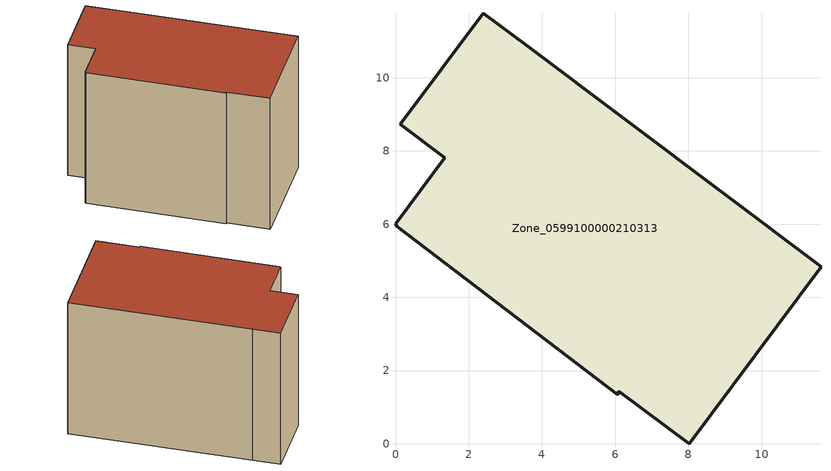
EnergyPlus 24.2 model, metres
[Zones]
Zone_0599100000210313
 floor ground (C_G): 6.1,1.43 6.07,1.34 0.04,5.94 0,6.01 1.35,7.82 0.13,8.73 2.39,11.76 3.61,10.86 11.62,4.84 8.02,0 z1.28
 wall outside (C_F): 3.61,10.86 2.39,11.76 0.13,8.73 1.35,7.82 0,6.01 0.04,5.94 6.07,1.34 6.1,1.43 8.02,0 11.62,4.84 3.61,10.86 z1.28:9.52
 roof outside (C_R): 11.62,4.84 3.61,10.86 2.39,11.76 0.13,8.73 1.35,7.82 0,6.01 0.04,5.94 6.07,1.34 6.1,1.43 8.02,0 z9.52
[BUILDING]
Pand.0599100000210313: North Axis=0; Terrain=City; Loads Convergence Tolerance Value=0.04; Temperature Convergence Tolerance Value=0.4; Solar Distribution=FullExterior; Maximum Number of Warmup Days=25; Minimum Number of Warmup Days=1
[Site:Location]
Rotterdam.The.Hague.AP_ZH_NLD Design_Conditions: Latitude=51.96; Longitude=4.45; Time Zone=1; Elevation=-4.5
[SITE:GROUNDTEMPERATURE:BUILDINGSURFACE]
18, 18, 18, 18, 18, 18, 18, 18, 18, 18, 18, 18
[MATERIAL] Thermal Absorptance=0.9; Solar Absorptance=0.7; Visible Absorptance=0.7
Name | Roughness | Thickness | Conductivity | Density | Specific Heat
G.TI.1965-1974 | MediumSmooth | 0.15 | 0.882353 | 540 | 1210
F.TI.1965-1974 | Rough | 0.3 | 0.697674 | 1920 | 840
R.TI.1965-1974 | MediumRough | 0.2 | 0.232558 | 1500 | 1000
[CONSTRUCTION]
C_G: G.TI.1965-1974
C_F: F.TI.1965-1974
C_R: R.TI.1965-1974
[ZONE]
Zone_0599100000210313: Type=1; Multiplier=1; Ceiling Height=Autocalculate; Volume=Autocalculate; Floor Area=autocalculate; Part of Total Floor Area=Yes
[ZONEINFILTRATION:DESIGNFLOWRATE]
Infil_Zone_0599100000210313: Zone or ZoneList or Space or SpaceList=Zone_0599100000210313; Schedule=AlwaysOn; Design Flow Rate Calculation Method=Flow/Area; Flow Rate per Floor Area=0.003; Constant Term Coefficient=1; Temperature Term Coefficient=0; Velocity Term Coefficient=0; Velocity Squared Term Coefficient=0
[HVACTEMPLATE:ZONE:IDEALLOADSAIRSYSTEM]
Zone_0599100000210313: Maximum Heating Supply Air Temperature=50; Minimum Cooling Supply Air Temperature=13; Maximum Heating Supply Air Humidity Ratio=0.0156; Minimum Cooling Supply Air Humidity Ratio=0.0077; Heating Limit=NoLimit; Cooling Limit=NoLimit; Dehumidification Control Type=ConstantSensibleHeatRatio; Cooling Sensible Heat Ratio=0.7; Dehumidification Setpoint=60; Humidification Control Type=None; Humidification Setpoint=30; Outdoor Air Method=None; Outdoor Air Flow Rate per Person=0.00944; Outdoor Air Flow Rate per Zone Floor Area=0; Outdoor Air Flow Rate per Zone=0; Demand Controlled Ventilation Type=None; Outdoor Air Economizer Type=NoEconomizer; Heat Recovery Type=None; Sensible Heat Recovery Effectiveness=0.7; Latent Heat Recovery Effectiveness=0.65
[ZONECONTROL:THERMOSTAT]
ThermostatControl_Zone_0599100000210313: Zone or ZoneList=Zone_0599100000210313; Control Type Schedule=DualSetpointControlType; Control 1=Thermostat_Zone_0599100000210313; Temperature Difference Between Cutout And Setpoint=0
[THERMOSTATSETPOINT:DUALSETPOINT]
Thermostat_Zone_0599100000210313: Heating Setpoint Temperature Schedule=HeatingSetpoint_Zone_0599100000210313; Cooling Setpoint Temperature Schedule=CoolingSetpoint_Zone_0599100000210313
[SCHEDULE:COMPACT]
HeatingSetpoint_Zone_0599100000210313: Through: 12/31, For: AllDays, Until: 24:00, 21
CoolingSetpoint_Zone_0599100000210313: Through: 12/31, For: AllDays, Until: 24:00, 24
DualSetpointControlType: Through: 12/31, For: AllDays, Until: 24:00, 4
AlwaysOn: Through: 12/31, For: AllDays, Until: 24:00, 1
